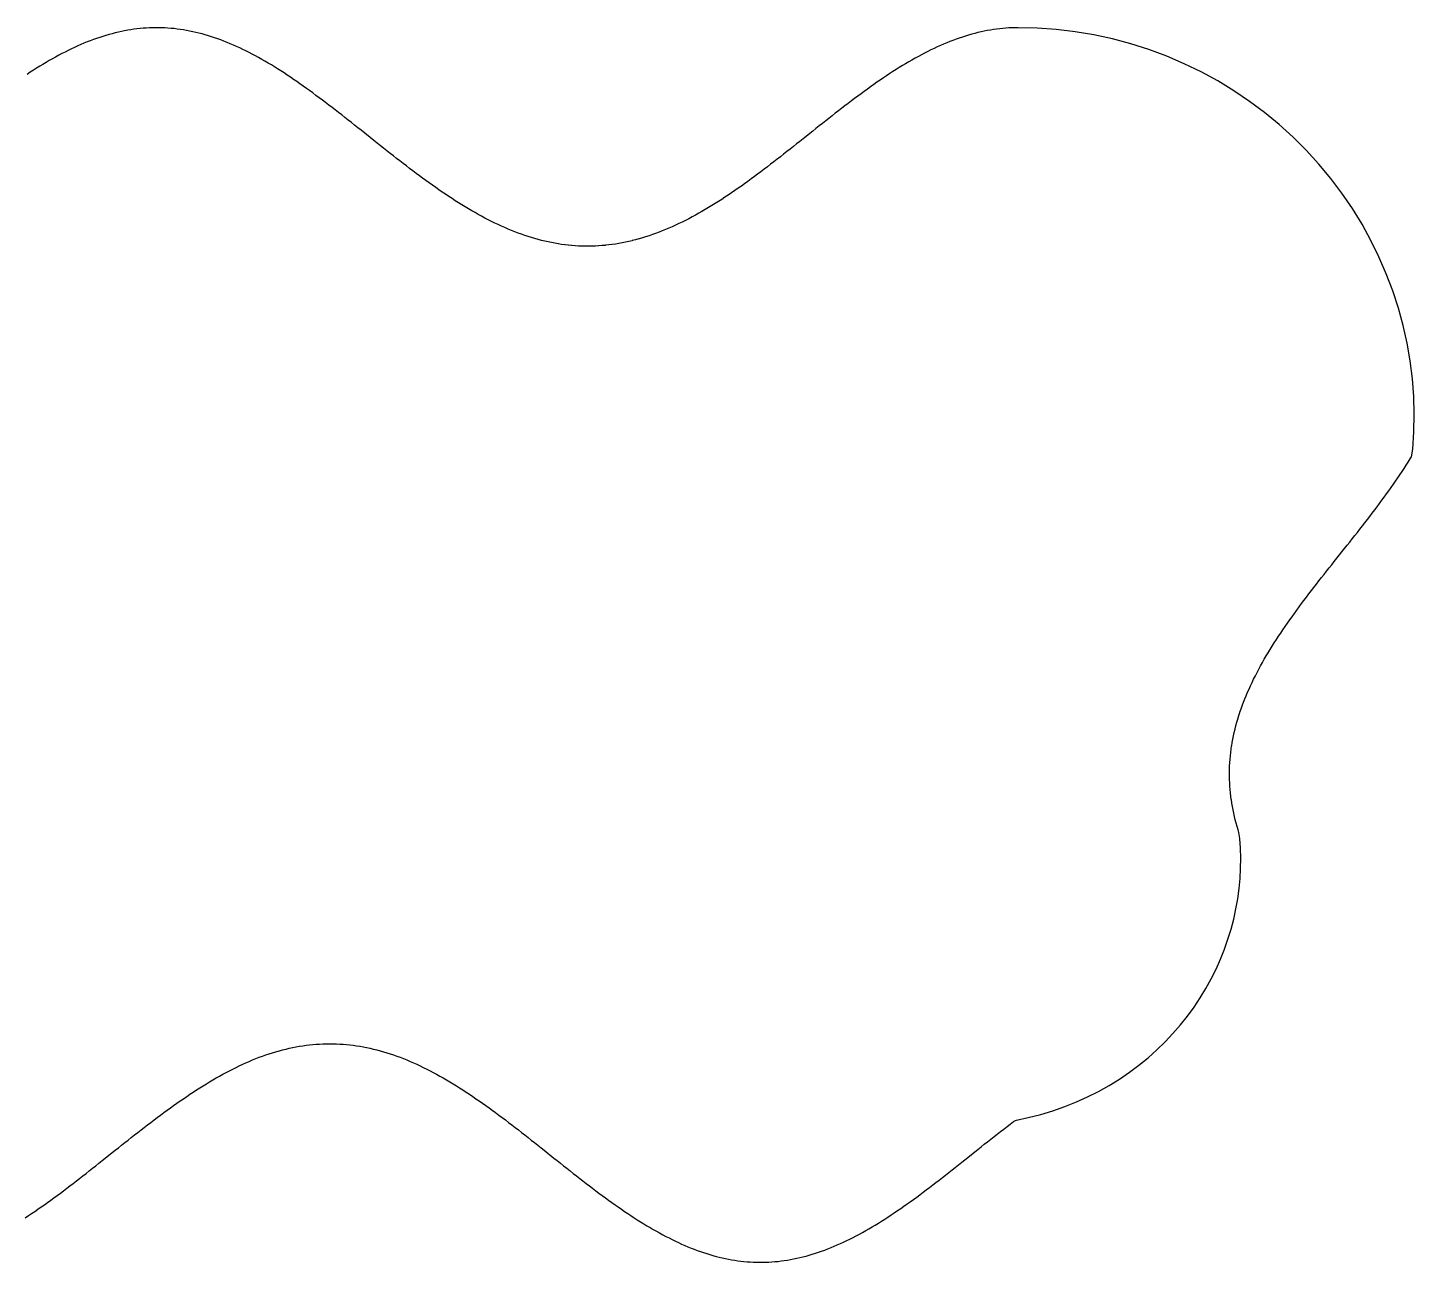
# Model space of a CAD drawing. Header units: metres. Extents: x -11.1 to 65.1, y -12 to 21.9.
# Drawn here: x 27 to 65.07, y -12 to 21.9 of the extents above; entities that cross this region are included whole.
import ezdxf

# ---------------------------------------------------------------- set-up
doc = ezdxf.new("R2010")
doc.units = ezdxf.units.M

msp = doc.modelspace()

# ---------------------------------------------------------------- linework, layer by layer
for p, q in [((29.2332, 21.714), (29.1465, 21.6888)), ((29.3177, 21.737), (29.2332, 21.714)), ((29.4039, 21.759), (29.3177, 21.737)), ((29.4893, 21.7793), (29.4039, 21.759)), ((29.5745, 21.7979), (29.4893, 21.7793)), ((29.6598, 21.8151), (29.5745, 21.7979)), ((29.7451, 21.8307), (29.6598, 21.8151)), ((29.8303, 21.8447), (29.7451, 21.8307)), ((29.9155, 21.8572), (29.8303, 21.8447)), ((29.9998, 21.868), (29.9155, 21.8572)), ((30.0857, 21.8773), (29.9998, 21.868)), ((30.1711, 21.8851), (30.0857, 21.8773)), ((30.255, 21.8911), (30.1711, 21.8851)), ((30.3412, 21.8957), (30.255, 21.8911)), ((30.4249, 21.8985), (30.3412, 21.8957)), ((30.511, 21.8999), (30.4249, 21.8985)), ((30.5956, 21.8996), (30.511, 21.8999)), ((30.6808, 21.8978), (30.5956, 21.8996)), ((30.7655, 21.8943), (30.6808, 21.8978)), ((30.8508, 21.8893), (30.7655, 21.8943)), ((30.9354, 21.8827), (30.8508, 21.8893)), ((31.0206, 21.8744), (30.9354, 21.8827)), ((31.1058, 21.8646), (31.0206, 21.8744)), ((31.1904, 21.8532), (31.1058, 21.8646)), ((31.2763, 21.8402), (31.1904, 21.8532)), ((31.3614, 21.8256), (31.2763, 21.8402)), ((31.4459, 21.8097), (31.3614, 21.8256)), ((31.5326, 21.7917), (31.4459, 21.8097)), ((31.6166, 21.7728), (31.5326, 21.7917)), ((31.7027, 21.7518), (31.6166, 21.7728)), ((31.7882, 21.7295), (31.7027, 21.7518)), ((31.8737, 21.7057), (31.7882, 21.7295)), ((31.9597, 21.6802), (31.8737, 21.7057)), ((52.922, 21.7217), (52.8371, 21.6975)), ((53.0079, 21.7446), (52.922, 21.7217)), ((53.0931, 21.7659), (53.0079, 21.7446)), ((53.1791, 21.7857), (53.0931, 21.7659)), ((53.2639, 21.8038), (53.1791, 21.7857)), ((53.3489, 21.8204), (53.2639, 21.8038)), ((53.4348, 21.8356), (53.3489, 21.8204)), ((53.519, 21.849), (53.4348, 21.8356)), ((53.6054, 21.861), (53.519, 21.849)), ((53.69, 21.8713), (53.6054, 21.861)), ((53.7744, 21.88), (53.69, 21.8713)), ((53.8604, 21.8873), (53.7744, 21.88)), ((53.9447, 21.8928), (53.8604, 21.8873)), ((54.0302, 21.8968), (53.9447, 21.8928)), ((54.1147, 21.8992), (54.0302, 21.8968)), ((54.1985, 21.9), (54.1147, 21.8992)), ((54.7228, 21.8875), (54.1985, 21.9)), ((55.244, 21.8503), (54.7228, 21.8875)), ((55.7629, 21.7884), (55.244, 21.8503)), ((56.2783, 21.702), (55.7629, 21.7884)), ((28.286, 21.3591), (28.2008, 21.319)), ((28.3727, 21.3986), (28.286, 21.3591)), ((28.4599, 21.437), (28.3727, 21.3986)), ((28.5451, 21.4731), (28.4599, 21.437)), ((28.632, 21.5086), (28.5451, 21.4731)), ((28.7178, 21.5422), (28.632, 21.5086)), ((28.8029, 21.5742), (28.7178, 21.5422)), ((28.8904, 21.6056), (28.8029, 21.5742)), ((28.9755, 21.6347), (28.8904, 21.6056)), ((29.061, 21.6625), (28.9755, 21.6347)), ((29.1465, 21.6888), (29.061, 21.6625)), ((32.0456, 21.6533), (31.9597, 21.6802)), ((32.1303, 21.6253), (32.0456, 21.6533)), ((32.2175, 21.595), (32.1303, 21.6253)), ((32.3019, 21.5642), (32.2175, 21.595)), ((32.3888, 21.5311), (32.3019, 21.5642)), ((32.4758, 21.4965), (32.3888, 21.5311)), ((32.5605, 21.4615), (32.4758, 21.4965)), ((32.6479, 21.424), (32.5605, 21.4615)), ((32.734, 21.3856), (32.6479, 21.424)), ((32.8203, 21.3459), (32.734, 21.3856)), ((32.9067, 21.3048), (32.8203, 21.3459)), ((51.8904, 21.3326), (51.8026, 21.2904)), ((51.976, 21.3725), (51.8904, 21.3326)), ((52.0632, 21.4117), (51.976, 21.3725)), ((52.1491, 21.4491), (52.0632, 21.4117)), ((52.2348, 21.485), (52.1491, 21.4491)), ((52.3218, 21.52), (52.2348, 21.485)), ((52.4072, 21.553), (52.3218, 21.52)), ((52.4932, 21.5849), (52.4072, 21.553)), ((52.5795, 21.6153), (52.4932, 21.5849)), ((52.6651, 21.6441), (52.5795, 21.6153)), ((52.7505, 21.6714), (52.6651, 21.6441)), ((52.8371, 21.6975), (52.7505, 21.6714)), ((56.7883, 21.5913), (56.2783, 21.702)), ((57.2926, 21.4565), (56.7883, 21.5913)), ((57.7893, 21.2981), (57.2926, 21.4565)), ((27.5054, 20.9467), (27.4184, 20.8949)), ((27.5916, 20.997), (27.5054, 20.9467)), ((27.6803, 21.0475), (27.5916, 20.997)), ((27.7659, 21.0952), (27.6803, 21.0475)), ((27.8537, 21.1429), (27.7659, 21.0952)), ((27.94, 21.1885), (27.8537, 21.1429)), ((28.0263, 21.2329), (27.94, 21.1885)), ((28.1129, 21.2763), (28.0263, 21.2329)), ((28.2008, 21.319), (28.1129, 21.2763)), ((32.9931, 21.2624), (32.9067, 21.3048)), ((33.0804, 21.2183), (32.9931, 21.2624)), ((33.1663, 21.1736), (33.0804, 21.2183)), ((33.2535, 21.1271), (33.1663, 21.1736)), ((33.3406, 21.0793), (33.2535, 21.1271)), ((33.4266, 21.0311), (33.3406, 21.0793)), ((33.5153, 20.9802), (33.4266, 21.0311)), ((33.6012, 20.9298), (33.5153, 20.9802)), ((51.1963, 20.9642), (51.1076, 20.9118)), ((51.2817, 21.0136), (51.1963, 20.9642)), ((51.3701, 21.0636), (51.2817, 21.0136)), ((51.4563, 21.1112), (51.3701, 21.0636)), ((51.5438, 21.1584), (51.4563, 21.1112)), ((51.6298, 21.2034), (51.5438, 21.1584)), ((51.7166, 21.2478), (51.6298, 21.2034)), ((51.8026, 21.2904), (51.7166, 21.2478)), ((58.2775, 21.1165), (57.7893, 21.2981)), ((58.7561, 20.9121), (58.2775, 21.1165)), ((27.0683, 20.676), (26.9821, 20.6196)), ((27.157, 20.733), (27.0683, 20.676)), ((27.243, 20.7873), (27.157, 20.733)), ((27.3312, 20.8419), (27.243, 20.7873)), ((27.4184, 20.8949), (27.3312, 20.8419)), ((33.6895, 20.8768), (33.6012, 20.9298)), ((33.7759, 20.8239), (33.6895, 20.8768)), ((33.8626, 20.7699), (33.7759, 20.8239)), ((33.9513, 20.7135), (33.8626, 20.7699)), ((34.0374, 20.6579), (33.9513, 20.7135)), ((34.1261, 20.5996), (34.0374, 20.6579)), ((34.2125, 20.5419), (34.1261, 20.5996)), ((50.5846, 20.5808), (50.4966, 20.5218)), ((50.6723, 20.6387), (50.5846, 20.5808)), ((50.7585, 20.6948), (50.6723, 20.6387)), ((50.8473, 20.7515), (50.7585, 20.6948)), ((50.9332, 20.8054), (50.8473, 20.7515)), ((51.0219, 20.8601), (50.9332, 20.8054)), ((51.1076, 20.9118), (51.0219, 20.8601)), ((59.2238, 20.6855), (58.7561, 20.9121)), ((59.6796, 20.4374), (59.2238, 20.6855)), ((34.3013, 20.4818), (34.2125, 20.5419)), ((34.3878, 20.4222), (34.3013, 20.4818)), ((34.4756, 20.3611), (34.3878, 20.4222)), ((34.5643, 20.2985), (34.4756, 20.3611)), ((34.6521, 20.2358), (34.5643, 20.2985)), ((34.7392, 20.173), (34.6521, 20.2358)), ((50.0575, 20.2148), (49.9697, 20.1511)), ((50.1453, 20.2777), (50.0575, 20.2148)), ((50.2341, 20.3406), (50.1453, 20.2777)), ((50.3208, 20.4013), (50.2341, 20.3406)), ((50.4085, 20.4618), (50.3208, 20.4013)), ((50.4966, 20.5218), (50.4085, 20.4618)), ((60.1226, 20.1682), (59.6796, 20.4374)), ((34.8271, 20.1088), (34.7392, 20.173)), ((34.9158, 20.0434), (34.8271, 20.1088)), ((35.0039, 19.9779), (34.9158, 20.0434)), ((35.0913, 19.9123), (35.0039, 19.9779)), ((35.18, 19.8451), (35.0913, 19.9123)), ((35.2682, 19.7779), (35.18, 19.8451)), ((49.5295, 19.8228), (49.4413, 19.7554)), ((49.6182, 19.8901), (49.5295, 19.8228)), ((49.7057, 19.9559), (49.6182, 19.8901)), ((49.7944, 20.0221), (49.7057, 19.9559)), ((49.8817, 20.0867), (49.7944, 20.0221)), ((49.9697, 20.1511), (49.8817, 20.0867)), ((60.5515, 19.8788), (60.1226, 20.1682)), ((60.9656, 19.5698), (60.5515, 19.8788)), ((35.3559, 19.7106), (35.2682, 19.7779)), ((35.4446, 19.642), (35.3559, 19.7106)), ((35.533, 19.5735), (35.4446, 19.642)), ((35.6213, 19.5045), (35.533, 19.5735)), ((35.7094, 19.4354), (35.6213, 19.5045)), ((35.7981, 19.3656), (35.7094, 19.4354)), ((49.0882, 19.4814), (48.9998, 19.412)), ((49.1765, 19.5505), (49.0882, 19.4814)), ((49.2649, 19.6192), (49.1765, 19.5505)), ((49.3536, 19.6879), (49.2649, 19.6192)), ((49.4413, 19.7554), (49.3536, 19.6879)), ((61.364, 19.2422), (60.9656, 19.5698)), ((35.8866, 19.2957), (35.7981, 19.3656)), ((35.9751, 19.2255), (35.8866, 19.2957)), ((36.0636, 19.1552), (35.9751, 19.2255)), ((36.1523, 19.0848), (36.0636, 19.1552)), ((36.5071, 18.8022), (36.1523, 19.0848)), ((48.5571, 19.0613), (48.291, 18.8493)), ((48.6458, 19.1318), (48.5571, 19.0613)), ((48.7343, 19.2021), (48.6458, 19.1318)), ((48.8228, 19.2723), (48.7343, 19.2021)), ((48.9116, 19.3425), (48.8228, 19.2723)), ((48.9998, 19.412), (48.9116, 19.3425)), ((61.7455, 18.8967), (61.364, 19.2422)), ((36.5959, 18.7316), (36.5071, 18.8022)), ((36.6848, 18.661), (36.5959, 18.7316)), ((36.7737, 18.5906), (36.6848, 18.661)), ((48.1133, 18.7079), (48.0244, 18.6374)), ((48.2021, 18.7786), (48.1133, 18.7079)), ((48.291, 18.8493), (48.2021, 18.7786)), ((62.1094, 18.5344), (61.7455, 18.8967)), ((36.8626, 18.5203), (36.7737, 18.5906)), ((36.9516, 18.4503), (36.8626, 18.5203)), ((37.0406, 18.3805), (36.9516, 18.4503)), ((37.1297, 18.3109), (37.0406, 18.3805)), ((37.2188, 18.2417), (37.1297, 18.3109)), ((47.5791, 18.2875), (47.49, 18.2184)), ((47.6683, 18.357), (47.5791, 18.2875)), ((47.7573, 18.4267), (47.6683, 18.357)), ((47.8464, 18.4968), (47.7573, 18.4267)), ((47.9354, 18.567), (47.8464, 18.4968)), ((48.0244, 18.6374), (47.9354, 18.567)), ((62.4549, 18.1561), (62.1094, 18.5344)), ((37.308, 18.1728), (37.2188, 18.2417)), ((37.3972, 18.1044), (37.308, 18.1728)), ((37.4864, 18.0363), (37.3972, 18.1044)), ((37.5757, 17.9688), (37.4864, 18.0363)), ((37.6651, 17.9017), (37.5757, 17.9688)), ((37.7545, 17.8352), (37.6651, 17.9017)), ((47.1328, 17.9458), (47.0434, 17.8789)), ((47.2222, 18.0133), (47.1328, 17.9458)), ((47.3115, 18.0812), (47.2222, 18.0133)), ((47.4007, 18.1496), (47.3115, 18.0812)), ((47.49, 18.2184), (47.4007, 18.1496)), ((62.7815, 17.7626), (62.4549, 18.1561)), ((37.8439, 17.7692), (37.7545, 17.8352)), ((37.9334, 17.7039), (37.8439, 17.7692)), ((38.023, 17.6392), (37.9334, 17.7039)), ((38.1126, 17.5753), (38.023, 17.6392)), ((38.2022, 17.512), (38.1126, 17.5753)), ((46.5956, 17.5534), (46.5058, 17.4904)), ((46.6852, 17.6172), (46.5956, 17.5534)), ((46.7748, 17.6817), (46.6852, 17.6172)), ((46.8644, 17.7468), (46.7748, 17.6817)), ((46.9539, 17.8126), (46.8644, 17.7468)), ((47.0434, 17.8789), (46.9539, 17.8126)), ((63.0883, 17.3551), (62.7815, 17.7626)), ((38.2919, 17.4495), (38.2022, 17.512)), ((38.3817, 17.3878), (38.2919, 17.4495)), ((38.4715, 17.3269), (38.3817, 17.3878)), ((38.5614, 17.2669), (38.4715, 17.3269)), ((38.6513, 17.2078), (38.5614, 17.2669)), ((38.7413, 17.1497), (38.6513, 17.2078)), ((38.8314, 17.0925), (38.7413, 17.1497)), ((46.0563, 17.1875), (45.9662, 17.1296)), ((46.1463, 17.2463), (46.0563, 17.1875)), ((46.2363, 17.3061), (46.1463, 17.2463)), ((46.3262, 17.3667), (46.2363, 17.3061)), ((46.416, 17.4281), (46.3262, 17.3667)), ((46.5058, 17.4904), (46.416, 17.4281)), ((63.3745, 16.9348), (63.0883, 17.3551)), ((38.9215, 17.0362), (38.8314, 17.0925)), ((39.0117, 16.981), (38.9215, 17.0362)), ((39.102, 16.9269), (39.0117, 16.981)), ((39.1923, 16.8739), (39.102, 16.9269)), ((39.2826, 16.822), (39.1923, 16.8739)), ((39.3731, 16.7712), (39.2826, 16.822)), ((39.4636, 16.7216), (39.3731, 16.7712)), ((45.3338, 16.7535), (45.2432, 16.7043)), ((45.4244, 16.8039), (45.3338, 16.7535)), ((45.5148, 16.8555), (45.4244, 16.8039)), ((45.6053, 16.9082), (45.5148, 16.8555)), ((45.6956, 16.962), (45.6053, 16.9082)), ((45.7859, 17.0168), (45.6956, 16.962)), ((45.8761, 17.0727), (45.7859, 17.0168)), ((45.9662, 17.1296), (45.8761, 17.0727)), ((63.6398, 16.5026), (63.3745, 16.9348)), ((39.5543, 16.6732), (39.4636, 16.7216)), ((39.6449, 16.6261), (39.5543, 16.6732)), ((39.7357, 16.5802), (39.6449, 16.6261)), ((39.8287, 16.5346), (39.7357, 16.5802)), ((39.9174, 16.4923), (39.8287, 16.5346)), ((40.0084, 16.4504), (39.9174, 16.4923)), ((40.0995, 16.4099), (40.0084, 16.4504)), ((40.1906, 16.3707), (40.0995, 16.4099)), ((44.6091, 16.3966), (44.5154, 16.3569)), ((44.6978, 16.4357), (44.6091, 16.3966)), ((44.7889, 16.4772), (44.6978, 16.4357)), ((44.8821, 16.521), (44.7889, 16.4772)), ((44.9709, 16.5641), (44.8821, 16.521)), ((45.0617, 16.6096), (44.9709, 16.5641)), ((45.1525, 16.6564), (45.0617, 16.6096)), ((45.2432, 16.7043), (45.1525, 16.6564)), ((63.8838, 16.0594), (63.6398, 16.5026)), ((40.2844, 16.3319), (40.1906, 16.3707)), ((40.3731, 16.2966), (40.2844, 16.3319)), ((40.4645, 16.2618), (40.3731, 16.2966)), ((40.5588, 16.2274), (40.4645, 16.2618)), ((40.6475, 16.1966), (40.5588, 16.2274)), ((40.7421, 16.1653), (40.6475, 16.1966)), ((40.8338, 16.1366), (40.7421, 16.1653)), ((40.9226, 16.1103), (40.8338, 16.1366)), ((40.9257, 16.1094), (40.9226, 16.1103)), ((41.0144, 16.0847), (40.9257, 16.1094)), ((41.0176, 16.0838), (41.0144, 16.0847)), ((41.1063, 16.0607), (41.0176, 16.0838)), ((41.1983, 16.0383), (41.1063, 16.0607)), ((41.2016, 16.0375), (41.1983, 16.0383)), ((41.2903, 16.0175), (41.2016, 16.0375)), ((41.2937, 16.0168), (41.2903, 16.0175)), ((41.3824, 15.9984), (41.2937, 16.0168)), ((41.4746, 15.981), (41.3824, 15.9984)), ((43.3223, 15.9917), (43.2336, 15.9755)), ((43.3257, 15.9924), (43.3223, 15.9917)), ((43.4145, 16.0102), (43.3257, 15.9924)), ((43.4179, 16.011), (43.4145, 16.0102)), ((43.5066, 16.0304), (43.4179, 16.011)), ((43.51, 16.0312), (43.5066, 16.0304)), ((43.5987, 16.0522), (43.51, 16.0312)), ((43.6019, 16.053), (43.5987, 16.0522)), ((43.6907, 16.0757), (43.6019, 16.053)), ((43.7826, 16.1007), (43.6907, 16.0757)), ((43.7858, 16.1016), (43.7826, 16.1007)), ((43.8775, 16.1283), (43.7858, 16.1016)), ((43.9662, 16.1556), (43.8775, 16.1283)), ((44.0609, 16.1863), (43.9662, 16.1556)), ((44.1525, 16.2177), (44.0609, 16.1863)), ((44.2412, 16.2495), (44.1525, 16.2177)), ((44.3354, 16.2849), (44.2412, 16.2495)), ((44.4241, 16.3197), (44.3354, 16.2849)), ((44.5154, 16.3569), (44.4241, 16.3197)), ((64.1058, 15.6066), (63.8838, 16.0594)), ((41.4781, 15.9803), (41.4746, 15.981)), ((41.5668, 15.9652), (41.4781, 15.9803)), ((41.5704, 15.9646), (41.5668, 15.9652)), ((41.6591, 15.9511), (41.5704, 15.9646)), ((41.7514, 15.9387), (41.6591, 15.9511)), ((41.755, 15.9382), (41.7514, 15.9387)), ((41.8438, 15.928), (41.755, 15.9382)), ((41.8474, 15.9276), (41.8438, 15.928)), ((41.9361, 15.919), (41.8474, 15.9276)), ((41.9398, 15.9187), (41.9361, 15.919)), ((42.0286, 15.9118), (41.9398, 15.9187)), ((42.0323, 15.9115), (42.0286, 15.9118)), ((42.121, 15.9063), (42.0323, 15.9115)), ((42.1247, 15.9061), (42.121, 15.9063)), ((42.2135, 15.9025), (42.1247, 15.9061)), ((42.2172, 15.9024), (42.2135, 15.9025)), ((42.3059, 15.9004), (42.2172, 15.9024)), ((42.3097, 15.9004), (42.3059, 15.9004)), ((42.3984, 15.9001), (42.3097, 15.9004)), ((42.4022, 15.9001), (42.3984, 15.9001)), ((42.4909, 15.9015), (42.4022, 15.9001)), ((42.5834, 15.9046), (42.4909, 15.9015)), ((42.5871, 15.9048), (42.5834, 15.9046)), ((42.6758, 15.9095), (42.5871, 15.9048)), ((42.6796, 15.9098), (42.6758, 15.9095)), ((42.7683, 15.9161), (42.6796, 15.9098)), ((42.772, 15.9164), (42.7683, 15.9161)), ((42.8607, 15.9245), (42.772, 15.9164)), ((42.8644, 15.9248), (42.8607, 15.9245)), ((42.9531, 15.9345), (42.8644, 15.9248)), ((43.0455, 15.9463), (42.9531, 15.9345)), ((43.0491, 15.9468), (43.0455, 15.9463)), ((43.1378, 15.9597), (43.0491, 15.9468)), ((43.1413, 15.9603), (43.1378, 15.9597)), ((43.2301, 15.9749), (43.1413, 15.9603)), ((43.2336, 15.9755), (43.2301, 15.9749)), ((64.3055, 15.1452), (64.1058, 15.6066)), ((64.4827, 14.6763), (64.3055, 15.1452)), ((64.6369, 14.2012), (64.4827, 14.6763)), ((64.7679, 13.7212), (64.6369, 14.2012)), ((64.8758, 13.2374), (64.7679, 13.7212)), ((64.9604, 12.7502), (64.8758, 13.2374)), ((65.0216, 12.2623), (64.9604, 12.7502)), ((65.0596, 11.7734), (65.0216, 12.2623)), ((65.0744, 11.2855), (65.0596, 11.7734)), ((65.0663, 10.7995), (65.0744, 11.2855)), ((65.0359, 10.3253), (65.0663, 10.7995)), ((64.9947, 10.121), (65.0359, 10.3253)), ((64.8515, 9.88884), (64.9054, 9.97476)), ((64.9054, 9.97476), (64.9591, 10.062)), ((64.9591, 10.062), (64.9947, 10.121)), ((64.5618, 9.45009), (64.6222, 9.53882)), ((64.6222, 9.53882), (64.681, 9.62639)), ((64.681, 9.62639), (64.7388, 9.71394)), ((64.7388, 9.71394), (64.7948, 9.80011)), ((64.7948, 9.80011), (64.8515, 9.88884)), ((64.3148, 9.09911), (64.3777, 9.18692)), ((64.3777, 9.18692), (64.4399, 9.27472)), ((64.4399, 9.27472), (64.5013, 9.3624)), ((64.5013, 9.3624), (64.5618, 9.45009)), ((64.0559, 8.74733), (64.1221, 8.83604)), ((64.1221, 8.83604), (64.1867, 8.92331)), ((64.1867, 8.92331), (64.2517, 9.01204)), ((64.2517, 9.01204), (64.3148, 9.09911)), ((63.7192, 8.30644), (63.7875, 8.39471)), ((63.7875, 8.39471), (63.8554, 8.48293)), ((63.8554, 8.48293), (63.9228, 8.57112)), ((63.9228, 8.57112), (63.9901, 8.65985)), ((63.9901, 8.65985), (64.0559, 8.74733)), ((63.4425, 7.95317), (63.512, 8.04137)), ((63.512, 8.04137), (63.5814, 8.12978)), ((63.5814, 8.12978), (63.6505, 8.21814)), ((63.6505, 8.21814), (63.7192, 8.30644)), ((63.1613, 7.5988), (63.2318, 7.68732)), ((63.2318, 7.68732), (63.3021, 7.77591)), ((63.3021, 7.77591), (63.3723, 7.86444)), ((63.3723, 7.86444), (63.4425, 7.95317)), ((62.8081, 7.15503), (62.8786, 7.24382)), ((62.8786, 7.24382), (62.9493, 7.33261)), ((62.9493, 7.33261), (63.1613, 7.5988)), ((62.527, 6.79927), (62.597, 6.88826)), ((62.597, 6.88826), (62.6672, 6.97723)), ((62.6672, 6.97723), (62.7375, 7.06613)), ((62.7375, 7.06613), (62.8081, 7.15503)), ((62.25, 6.44283), (62.3187, 6.53201)), ((62.3187, 6.53201), (62.3878, 6.62112)), ((62.3878, 6.62112), (62.4573, 6.71024)), ((62.4573, 6.71024), (62.527, 6.79927)), ((61.9794, 6.08565), (62.0463, 6.175)), ((62.0463, 6.175), (62.1138, 6.26434)), ((62.1138, 6.26434), (62.1816, 6.35359)), ((62.1816, 6.35359), (62.25, 6.44283)), ((61.6541, 5.63811), (61.7178, 5.72769)), ((61.7178, 5.72769), (61.7823, 5.81725)), ((61.7823, 5.81725), (61.8474, 5.90677)), ((61.8474, 5.90677), (61.9131, 5.99623)), ((61.9131, 5.99623), (61.9794, 6.08565)), ((61.4068, 5.27907), (61.4674, 5.36891)), ((61.4674, 5.36891), (61.5289, 5.45869)), ((61.5289, 5.45869), (61.5911, 5.5484)), ((61.5911, 5.5484), (61.6541, 5.63811)), ((61.1736, 4.9191), (61.2305, 5.00919)), ((61.2305, 5.00919), (61.2883, 5.09921)), ((61.2883, 5.09921), (61.3471, 5.18915)), ((61.3471, 5.18915), (61.4068, 5.27907)), ((60.9565, 4.55812), (61.0091, 4.64848)), ((61.0091, 4.64848), (61.0629, 4.73874)), ((61.0629, 4.73874), (61.1177, 4.82896)), ((61.1177, 4.82896), (61.1736, 4.9191)), ((60.7106, 4.10532), (60.7574, 4.19603)), ((60.7574, 4.19603), (60.8053, 4.28667)), ((60.8053, 4.28667), (60.8545, 4.37723)), ((60.8545, 4.37723), (60.9049, 4.46771)), ((60.9049, 4.46771), (60.9565, 4.55812)), ((60.5367, 3.74178), (60.5782, 3.83276)), ((60.5782, 3.83276), (60.621, 3.92372)), ((60.621, 3.92372), (60.6641, 4.01245)), ((60.6641, 4.01245), (60.7106, 4.10532)), ((60.3849, 3.37692), (60.4207, 3.46826)), ((60.4207, 3.46826), (60.4569, 3.55699)), ((60.4569, 3.55699), (60.4966, 3.65067)), ((60.4966, 3.65067), (60.5367, 3.74178)), ((60.2565, 3.01082), (60.2853, 3.09955)), ((60.2853, 3.09955), (60.2863, 3.10248)), ((60.2863, 3.10248), (60.3177, 3.19405)), ((60.3177, 3.19405), (60.3495, 3.28278)), ((60.3495, 3.28278), (60.3849, 3.37692)), ((60.153, 2.64355), (60.1757, 2.73228)), ((60.1757, 2.73228), (60.1765, 2.73546)), ((60.1765, 2.73546), (60.2016, 2.82732)), ((60.2016, 2.82732), (60.2273, 2.91605)), ((60.2273, 2.91605), (60.2565, 3.01082)), ((60.0755, 2.27516), (60.0917, 2.36389)), ((60.0917, 2.36389), (60.0924, 2.36737)), ((60.0924, 2.36737), (60.1102, 2.4561)), ((60.1102, 2.4561), (60.111, 2.4595)), ((60.111, 2.4595), (60.1304, 2.54822)), ((60.1304, 2.54822), (60.1522, 2.64024)), ((60.1522, 2.64024), (60.153, 2.64355)), ((60.0245, 1.9023), (60.0248, 1.90599)), ((60.0248, 1.90599), (60.0345, 1.99472)), ((60.0345, 1.99472), (60.0349, 1.99832)), ((60.0349, 1.99832), (60.0463, 2.08705)), ((60.0463, 2.08705), (60.0468, 2.09067)), ((60.0468, 2.09067), (60.0597, 2.1794)), ((60.0597, 2.1794), (60.0603, 2.18298)), ((60.0603, 2.18298), (60.0749, 2.27171)), ((60.0749, 2.27171), (60.0755, 2.27516)), ((60.0001, 1.44376), (60.0015, 1.53249)), ((60.0015, 1.53249), (60.0047, 1.62497)), ((60.0047, 1.62497), (60.0048, 1.62871)), ((60.0048, 1.62871), (60.0095, 1.71744)), ((60.0095, 1.71744), (60.0098, 1.72116)), ((60.0098, 1.72116), (60.0161, 1.80989)), ((60.0161, 1.80989), (60.0164, 1.81357)), ((60.0164, 1.81357), (60.0245, 1.9023)), ((60.0001, 1.44), (60.0001, 1.44376)), ((60.0004, 1.35127), (60.0001, 1.44)), ((60.0004, 1.34753), (60.0004, 1.35127)), ((60.0023, 1.2588), (60.0004, 1.34753)), ((60.0025, 1.25502), (60.0023, 1.2588)), ((60.0061, 1.16629), (60.0025, 1.25502)), ((60.0063, 1.1626), (60.0061, 1.16629)), ((60.0115, 1.07387), (60.0063, 1.1626)), ((60.0118, 1.07014), (60.0115, 1.07387)), ((60.0187, 0.981415), (60.0118, 1.07014)), ((60.019, 0.977707), (60.0187, 0.981415)), ((60.0276, 0.888992), (60.019, 0.977707)), ((60.028, 0.885376), (60.0276, 0.888992)), ((60.0382, 0.796646), (60.028, 0.885376)), ((60.0387, 0.792984), (60.0382, 0.796646)), ((60.0506, 0.704254), (60.0387, 0.792984)), ((60.0511, 0.700684), (60.0506, 0.704254)), ((60.0646, 0.611954), (60.0511, 0.700684)), ((60.0652, 0.608444), (60.0646, 0.611954)), ((60.0803, 0.519714), (60.0652, 0.608444)), ((60.0809, 0.516174), (60.0803, 0.519714)), ((60.0977, 0.427444), (60.0809, 0.516174)), ((60.0984, 0.424072), (60.0977, 0.427444)), ((60.1168, 0.335342), (60.0984, 0.424072)), ((60.1175, 0.331924), (60.1168, 0.335342)), ((60.1375, 0.243195), (60.1175, 0.331924)), ((60.1383, 0.239899), (60.1375, 0.243195)), ((60.1599, 0.151169), (60.1383, 0.239899)), ((60.1607, 0.147903), (60.1599, 0.151169)), ((60.1838, 0.059174), (60.1607, 0.147903)), ((60.1847, 0.056015), (60.1838, 0.059174)), ((60.2094, -0.032715), (60.1847, 0.056015)), ((60.2103, -0.035858), (60.2094, -0.032715)), ((60.2366, -0.124573), (60.2103, -0.035858)), ((60.2375, -0.127579), (60.2366, -0.124573)), ((60.2607, -0.201462), (60.2375, -0.127579)), ((60.2849, -0.363419), (60.2607, -0.201462)), ((60.3024, -0.631561), (60.2849, -0.363419)), ((60.3093, -0.906418), (60.3024, -0.631561)), ((60.3054, -1.18288), (60.3093, -0.906418)), ((60.2639, -1.73904), (60.2903, -1.46049)), ((60.2903, -1.46049), (60.3054, -1.18288)), ((60.226, -2.01825), (60.2639, -1.73904)), ((60.1767, -2.29727), (60.226, -2.01825)), ((60.0426, -2.85434), (60.1156, -2.57617)), ((60.1156, -2.57617), (60.1767, -2.29727)), ((59.9579, -3.13083), (60.0426, -2.85434)), ((59.7523, -3.6788), (59.8612, -3.40572)), ((59.8612, -3.40572), (59.9579, -3.13083)), ((59.6316, -3.94853), (59.7523, -3.6788)), ((59.4984, -4.21573), (59.6316, -3.94853)), ((59.1961, -4.73767), (59.3535, -4.47853)), ((59.3535, -4.47853), (59.4984, -4.21573)), ((59.027, -4.99132), (59.1961, -4.73767)), ((58.6524, -5.48293), (58.8456, -5.24016)), ((58.8456, -5.24016), (59.027, -4.99132)), ((58.4475, -5.7191), (58.6524, -5.48293)), ((34.2773, -6.10388), (34.366, -6.08658)), ((34.366, -6.08658), (34.3695, -6.08594)), ((34.3695, -6.08594), (34.4582, -6.07025)), ((34.4582, -6.07025), (34.4617, -6.06967)), ((34.4617, -6.06967), (34.554, -6.05505)), ((34.554, -6.05505), (34.6428, -6.04263)), ((34.6428, -6.04263), (34.7351, -6.03139)), ((34.7351, -6.03139), (34.7387, -6.03098)), ((34.7387, -6.03098), (34.8275, -6.02184)), ((34.8275, -6.02184), (34.8311, -6.02148)), ((34.8311, -6.02148), (34.9199, -6.01401)), ((34.9199, -6.01401), (34.9236, -6.01373)), ((34.9236, -6.01373), (35.0123, -6.00792)), ((35.0123, -6.00792), (35.016, -6.00771)), ((35.016, -6.00771), (35.1047, -6.00354)), ((35.1047, -6.00354), (35.1085, -6.0034)), ((35.1085, -6.0034), (35.1972, -6.0009)), ((35.1972, -6.0009), (35.201, -6.00082)), ((35.201, -6.00082), (35.2897, -6)), ((35.2897, -6), (35.2934, -6)), ((35.2934, -6), (35.3822, -6.00082)), ((35.3822, -6.00082), (35.386, -6.0009)), ((35.386, -6.0009), (35.4747, -6.0034)), ((35.4747, -6.0034), (35.4784, -6.00354)), ((35.4784, -6.00354), (35.5672, -6.00771)), ((35.5672, -6.00771), (35.5708, -6.00792)), ((35.5708, -6.00792), (35.6596, -6.01373)), ((35.6596, -6.01373), (35.6633, -6.01401)), ((35.6633, -6.01401), (35.752, -6.02148)), ((35.752, -6.02148), (35.7557, -6.02184)), ((35.7557, -6.02184), (35.8445, -6.03098)), ((35.8445, -6.03098), (35.8481, -6.03139)), ((35.8481, -6.03139), (35.9404, -6.04263)), ((35.9404, -6.04263), (36.0291, -6.05505)), ((36.0291, -6.05505), (36.1215, -6.06967)), ((36.1215, -6.06967), (36.125, -6.07025)), ((36.125, -6.07025), (36.2137, -6.08594)), ((36.2137, -6.08594), (36.2172, -6.08658)), ((36.2172, -6.08658), (36.3059, -6.10388)), ((58.0029, -6.16972), (58.2308, -5.94835)), ((58.2308, -5.94835), (58.4475, -5.7191)), ((33.0848, -6.48254), (33.1761, -6.44432)), ((33.1761, -6.44432), (33.2648, -6.40858)), ((33.2648, -6.40858), (33.3589, -6.37222)), ((33.3589, -6.37222), (33.4476, -6.3394)), ((33.4476, -6.3394), (33.542, -6.30605)), ((33.542, -6.30605), (33.6307, -6.27621)), ((33.6307, -6.27621), (33.7254, -6.24599)), ((33.7254, -6.24599), (33.8141, -6.21919)), ((33.8141, -6.21919), (33.9059, -6.19305)), ((33.9059, -6.19305), (33.9091, -6.19218)), ((33.9091, -6.19218), (33.9978, -6.1685)), ((33.9978, -6.1685), (34.0898, -6.14557)), ((34.0898, -6.14557), (34.093, -6.14478)), ((34.093, -6.14478), (34.1818, -6.12425)), ((34.1818, -6.12425), (34.1851, -6.1235)), ((34.1851, -6.1235), (34.2738, -6.10458)), ((34.2738, -6.10458), (34.2773, -6.10388)), ((36.3059, -6.10388), (36.3093, -6.10458)), ((36.3093, -6.10458), (36.3981, -6.1235)), ((36.3981, -6.1235), (36.4014, -6.12425)), ((36.4014, -6.12425), (36.4901, -6.14478)), ((36.4901, -6.14478), (36.4934, -6.14557)), ((36.4934, -6.14557), (36.5854, -6.1685)), ((36.5854, -6.1685), (36.6741, -6.19218)), ((36.6741, -6.19218), (36.6772, -6.19305)), ((36.6772, -6.19305), (36.7691, -6.21919)), ((36.7691, -6.21919), (36.8578, -6.24599)), ((36.8578, -6.24599), (36.9524, -6.27621)), ((36.9524, -6.27621), (37.0412, -6.30605)), ((37.0412, -6.30605), (37.1355, -6.3394)), ((37.1355, -6.3394), (37.2243, -6.37222)), ((37.2243, -6.37222), (37.3183, -6.40858)), ((37.3183, -6.40858), (37.4071, -6.44432)), ((37.4071, -6.44432), (37.5008, -6.4836)), ((57.5131, -6.58768), (57.7634, -6.38318)), ((57.7634, -6.38318), (58.0029, -6.16972)), ((32.2669, -6.88698), (32.3574, -6.83699)), ((32.3574, -6.83699), (32.4462, -6.78922)), ((32.4462, -6.78922), (32.5388, -6.74063)), ((32.5388, -6.74063), (32.6296, -6.69431)), ((32.6296, -6.69431), (32.7205, -6.64928)), ((32.7205, -6.64928), (32.8092, -6.60661)), ((32.8092, -6.60661), (32.9025, -6.56319)), ((32.9025, -6.56319), (32.9912, -6.52322)), ((32.9912, -6.52322), (33.0848, -6.48254)), ((37.5008, -6.4836), (37.5919, -6.52322)), ((37.5919, -6.52322), (37.683, -6.56424)), ((37.683, -6.56424), (37.7739, -6.60661)), ((37.7739, -6.60661), (37.8627, -6.64928)), ((37.8627, -6.64928), (37.9556, -6.69536)), ((37.9556, -6.69536), (38.0464, -6.74167)), ((38.0464, -6.74167), (38.137, -6.78923)), ((38.137, -6.78923), (38.2276, -6.838)), ((38.2276, -6.838), (38.3181, -6.88799)), ((56.9801, -6.96823), (57.2519, -6.7829)), ((57.2519, -6.7829), (57.5131, -6.58768)), ((31.6348, -7.26808), (31.7248, -7.21054)), ((31.7248, -7.21054), (31.815, -7.15396)), ((31.815, -7.15396), (31.9052, -7.0984)), ((31.9052, -7.0984), (31.9955, -7.04388)), ((31.9955, -7.04388), (32.0843, -6.99142)), ((32.0843, -6.99142), (32.1763, -6.93817)), ((32.1763, -6.93817), (32.2669, -6.88698)), ((38.3181, -6.88799), (38.4068, -6.93817)), ((38.4068, -6.93817), (38.4989, -6.99142)), ((38.4989, -6.99142), (38.5892, -7.04483)), ((38.5892, -7.04483), (38.6794, -7.09932)), ((38.6794, -7.09932), (38.7696, -7.15486)), ((38.7696, -7.15486), (38.8597, -7.2114)), ((38.8597, -7.2114), (38.9498, -7.26895)), ((56.4068, -7.30667), (56.6984, -7.14296)), ((56.6984, -7.14296), (56.9801, -6.96823)), ((31.0954, -7.63232), (31.1852, -7.56955)), ((31.1852, -7.56955), (31.275, -7.50754)), ((31.275, -7.50754), (31.3648, -7.44638)), ((31.3648, -7.44638), (31.4547, -7.38603)), ((31.4547, -7.38603), (31.5447, -7.32663)), ((31.5447, -7.32663), (31.6348, -7.26808)), ((38.9498, -7.26895), (39.0397, -7.32742)), ((39.0397, -7.32742), (39.1296, -7.38684)), ((39.1296, -7.38684), (39.2195, -7.44713)), ((39.2195, -7.44713), (39.3093, -7.50829)), ((39.3093, -7.50829), (39.399, -7.57025)), ((39.399, -7.57025), (39.4887, -7.633)), ((55.4768, -7.72615), (55.7957, -7.59872)), ((55.7957, -7.59872), (56.1055, -7.45891)), ((56.1055, -7.45891), (56.4068, -7.30667)), ((30.558, -8.0235), (30.6475, -7.95674)), ((30.6475, -7.95674), (30.737, -7.89058)), ((30.737, -7.89058), (30.8265, -7.82504)), ((30.8265, -7.82504), (30.9161, -7.7601)), ((30.9161, -7.7601), (31.0057, -7.69585)), ((31.0057, -7.69585), (31.0954, -7.63232)), ((39.4887, -7.633), (39.5784, -7.6965)), ((39.5784, -7.6965), (39.668, -7.76073)), ((39.668, -7.76073), (39.7575, -7.82561)), ((39.7575, -7.82561), (39.8469, -7.89113)), ((39.8469, -7.89113), (39.9364, -7.95728)), ((39.9364, -7.95728), (40.0258, -8.02399)), ((54.4729, -8.02734), (54.8161, -7.9406)), ((54.8161, -7.9406), (55.1503, -7.84021)), ((55.1503, -7.84021), (55.4768, -7.72615)), ((30.0225, -8.43379), (30.1116, -8.36441)), ((30.1116, -8.36441), (30.2008, -8.29541)), ((30.2008, -8.29541), (30.2901, -8.22675)), ((30.2901, -8.22675), (30.3793, -8.15852)), ((30.3793, -8.15852), (30.4687, -8.09077)), ((30.4687, -8.09077), (30.558, -8.0235)), ((40.0258, -8.02399), (40.1151, -8.09122)), ((40.1151, -8.09122), (40.2044, -8.15895)), ((40.2044, -8.15895), (40.2936, -8.22714)), ((40.2936, -8.22714), (40.3828, -8.29575)), ((40.3828, -8.29575), (40.472, -8.36475)), ((40.472, -8.36475), (40.5611, -8.43408)), ((53.7132, -8.41063), (53.8024, -8.34135)), ((53.8024, -8.34135), (53.8916, -8.27246)), ((53.8916, -8.27246), (53.9809, -8.20396)), ((53.9809, -8.20396), (54.0696, -8.13632)), ((54.0696, -8.13632), (54.0858, -8.12521)), ((54.0858, -8.12521), (54.103, -8.11572)), ((54.103, -8.11572), (54.121, -8.10797)), ((54.121, -8.10797), (54.1472, -8.1002)), ((54.1472, -8.1002), (54.4729, -8.02734)), ((29.5774, -8.78441), (29.6663, -8.71391)), ((29.6663, -8.71391), (29.7553, -8.64357)), ((29.7553, -8.64357), (29.8443, -8.57338)), ((29.8443, -8.57338), (29.9334, -8.50346)), ((29.9334, -8.50346), (30.0225, -8.43379)), ((40.5611, -8.43408), (40.6501, -8.50371)), ((40.6501, -8.50371), (40.7391, -8.57362)), ((40.7391, -8.57362), (40.8281, -8.64375)), ((40.8281, -8.64375), (40.917, -8.71407)), ((40.917, -8.71407), (41.0059, -8.78455)), ((53.2681, -8.76088), (53.357, -8.69046)), ((53.357, -8.69046), (53.446, -8.62013)), ((53.446, -8.62013), (53.5351, -8.55005)), ((53.5351, -8.55005), (53.6241, -8.48021)), ((53.6241, -8.48021), (53.7132, -8.41063)), ((29.0448, -9.20828), (29.3997, -8.9257)), ((29.3997, -8.9257), (29.4885, -8.85504)), ((29.4885, -8.85504), (29.5774, -8.78441)), ((41.0059, -8.78455), (41.0948, -8.85512)), ((41.0948, -8.85512), (41.1836, -8.92577)), ((41.1836, -8.92577), (41.4497, -9.13773)), ((41.4497, -9.13773), (41.5383, -9.20827)), ((52.7353, -9.18486), (53.0904, -8.90213)), ((53.0904, -8.90213), (53.1792, -8.83148)), ((53.1792, -8.83148), (53.2681, -8.76088)), ((28.602, -9.55855), (28.6905, -9.48903)), ((28.6905, -9.48903), (28.779, -9.41916)), ((28.779, -9.41916), (28.8675, -9.34909)), ((28.8675, -9.34909), (28.9561, -9.27879)), ((28.9561, -9.27879), (29.0448, -9.20828)), ((41.5383, -9.20827), (41.6269, -9.27869)), ((41.6269, -9.27869), (41.7155, -9.34894)), ((41.7155, -9.34894), (41.804, -9.41899)), ((41.804, -9.41899), (41.8924, -9.48878)), ((41.8924, -9.48878), (41.9809, -9.55832)), ((52.2926, -9.5354), (52.3813, -9.46555)), ((52.3813, -9.46555), (52.4696, -9.39581)), ((52.4696, -9.39581), (52.5581, -9.32567)), ((52.5581, -9.32567), (52.6467, -9.25536)), ((52.6467, -9.25536), (52.7353, -9.18486)), ((28.1604, -9.90079), (28.2491, -9.83282)), ((28.2491, -9.83282), (28.3369, -9.76517)), ((28.3369, -9.76517), (28.4256, -9.69637)), ((28.4256, -9.69637), (28.5136, -9.62781)), ((28.5136, -9.62781), (28.602, -9.55855)), ((41.9809, -9.55832), (42.0696, -9.62781)), ((42.0696, -9.62781), (42.1575, -9.69637)), ((42.1575, -9.69637), (42.2458, -9.76482)), ((42.2458, -9.76482), (42.3341, -9.83282)), ((42.3341, -9.83282), (42.4228, -9.90079)), ((51.7627, -9.94553), (51.8514, -9.8779)), ((51.8514, -9.8779), (51.9391, -9.81056)), ((51.9391, -9.81056), (52.0278, -9.74203)), ((52.0278, -9.74203), (52.1161, -9.67346)), ((52.1161, -9.67346), (52.2041, -9.60475)), ((52.2041, -9.60475), (52.2926, -9.5354)), ((27.6328, -10.2936), (27.7199, -10.2303)), ((27.7199, -10.2303), (27.8079, -10.1656)), ((27.8079, -10.1656), (27.896, -10.1003)), ((27.896, -10.1003), (27.9841, -10.0343)), ((27.9841, -10.0343), (28.0728, -9.96739)), ((28.0728, -9.96739), (28.1604, -9.90079)), ((42.4228, -9.90079), (42.5104, -9.96739)), ((42.5104, -9.96739), (42.5985, -10.0339)), ((42.5985, -10.0339), (42.6865, -10.0998)), ((42.6865, -10.0998), (42.7745, -10.1651)), ((42.7745, -10.1651), (42.8633, -10.2303)), ((42.8633, -10.2303), (42.9503, -10.2936)), ((51.2345, -10.3365), (51.3224, -10.273)), ((51.3224, -10.273), (51.4103, -10.2088)), ((51.4103, -10.2088), (51.4983, -10.1439)), ((51.4983, -10.1439), (51.5864, -10.0784)), ((51.5864, -10.0784), (51.6751, -10.0118)), ((51.6751, -10.0118), (51.7627, -9.94553)), ((27.1054, -10.6615), (27.1941, -10.6017)), ((27.1941, -10.6017), (27.2818, -10.5417)), ((27.2818, -10.5417), (27.3694, -10.4809)), ((27.3694, -10.4809), (27.4562, -10.4199)), ((27.4562, -10.4199), (27.545, -10.3568)), ((27.545, -10.3568), (27.6328, -10.2936)), ((42.9503, -10.2936), (43.0382, -10.3568)), ((43.0382, -10.3568), (43.1269, -10.4199)), ((43.1269, -10.4199), (43.2137, -10.4809)), ((43.2137, -10.4809), (43.3014, -10.5417)), ((43.3014, -10.5417), (43.3901, -10.6024)), ((43.3901, -10.6024), (43.4766, -10.6607)), ((43.4766, -10.6607), (43.5653, -10.7196)), ((50.7093, -10.6996), (50.7969, -10.6411)), ((50.7969, -10.6411), (50.8844, -10.5818)), ((50.8844, -10.5818), (50.971, -10.5223)), ((50.971, -10.5223), (51.0588, -10.4611)), ((51.0588, -10.4611), (51.1475, -10.3985)), ((51.1475, -10.3985), (51.2345, -10.3365)), ((26.9317, -10.776), (27.0179, -10.7196)), ((27.0179, -10.7196), (27.1054, -10.6615)), ((43.5653, -10.7196), (43.6515, -10.776)), ((43.6515, -10.776), (43.7396, -10.8326)), ((43.7396, -10.8326), (43.8266, -10.8876)), ((43.8266, -10.8876), (43.9149, -10.9422)), ((43.9149, -10.9422), (44.0022, -10.9953)), ((44.0022, -10.9953), (44.0889, -11.0469)), ((50.0985, -11.0802), (50.1844, -11.0298)), ((50.1844, -11.0298), (50.2719, -10.9772)), ((50.2719, -10.9772), (50.3592, -10.9238)), ((50.3592, -10.9238), (50.4471, -10.869)), ((50.4471, -10.869), (50.5331, -10.8144)), ((50.5331, -10.8144), (50.6218, -10.757)), ((50.6218, -10.757), (50.7093, -10.6996)), ((44.0889, -11.0469), (44.1748, -11.097)), ((44.1748, -11.097), (44.263, -11.1473)), ((44.263, -11.1473), (44.3494, -11.1954)), ((44.3494, -11.1954), (44.437, -11.2429)), ((44.437, -11.2429), (44.523, -11.2885)), ((44.523, -11.2885), (44.61, -11.3332)), ((44.61, -11.3332), (44.6955, -11.376)), ((44.6955, -11.376), (44.7843, -11.4191)), ((44.7843, -11.4191), (44.869, -11.4591)), ((49.4027, -11.4463), (49.491, -11.4042)), ((49.491, -11.4042), (49.5763, -11.3624)), ((49.5763, -11.3624), (49.6636, -11.3183)), ((49.6636, -11.3183), (49.7494, -11.2737)), ((49.7494, -11.2737), (49.8363, -11.2273)), ((49.8363, -11.2273), (49.9237, -11.1794)), ((49.9237, -11.1794), (50.0104, -11.1307)), ((50.0104, -11.1307), (50.0985, -11.0802)), ((44.869, -11.4591), (44.9565, -11.4989)), ((44.9565, -11.4989), (45.0425, -11.5367)), ((45.0425, -11.5367), (45.1281, -11.5731)), ((45.1281, -11.5731), (45.2146, -11.6084)), ((45.2146, -11.6084), (45.3012, -11.6423)), ((45.3012, -11.6423), (45.3866, -11.6744)), ((45.3866, -11.6744), (45.473, -11.7054)), ((45.473, -11.7054), (45.5593, -11.7349)), ((45.5593, -11.7349), (45.6439, -11.7624)), ((45.6439, -11.7624), (45.73, -11.7889)), ((45.73, -11.7889), (45.816, -11.8138)), ((48.4564, -11.8058), (48.5429, -11.7802)), ((48.5429, -11.7802), (48.6288, -11.7533)), ((48.6288, -11.7533), (48.7138, -11.7252)), ((48.7138, -11.7252), (48.7999, -11.6953)), ((48.7999, -11.6953), (48.8859, -11.6639)), ((48.8859, -11.6639), (48.9717, -11.6312)), ((48.9717, -11.6312), (49.0584, -11.5967)), ((49.0584, -11.5967), (49.1448, -11.5611)), ((49.1448, -11.5611), (49.2305, -11.5242)), ((49.2305, -11.5242), (49.3172, -11.4856)), ((49.3172, -11.4856), (49.4027, -11.4463)), ((45.816, -11.8138), (45.9013, -11.8371)), ((45.9013, -11.8371), (45.9876, -11.8591)), ((45.9876, -11.8591), (46.0719, -11.8791)), ((46.0719, -11.8791), (46.1574, -11.8979)), ((46.1574, -11.8979), (46.2433, -11.9152)), ((46.2433, -11.9152), (46.3283, -11.9307)), ((46.3283, -11.9307), (46.4135, -11.9447)), ((46.4135, -11.9447), (46.4987, -11.9572)), ((46.4987, -11.9572), (46.5832, -11.968)), ((46.5832, -11.968), (46.6686, -11.9773)), ((46.6686, -11.9773), (46.7544, -11.9851)), ((46.7544, -11.9851), (46.8382, -11.9911)), ((46.8382, -11.9911), (46.9244, -11.9957)), ((46.9244, -11.9957), (47.0081, -11.9986)), ((47.0081, -11.9986), (47.0942, -11.9999)), ((47.0942, -11.9999), (47.1787, -11.9996)), ((47.1787, -11.9996), (47.264, -11.9978)), ((47.264, -11.9978), (47.3484, -11.9943)), ((47.3484, -11.9943), (47.4341, -11.9892)), ((47.4341, -11.9892), (47.5187, -11.9826)), ((47.5187, -11.9826), (47.6034, -11.9744)), ((47.6034, -11.9744), (47.6894, -11.9645)), ((47.6894, -11.9645), (47.7734, -11.9533)), ((47.7734, -11.9533), (47.8596, -11.9401)), ((47.8596, -11.9401), (47.9444, -11.9257)), ((47.9444, -11.9257), (48.0291, -11.9097)), ((48.0291, -11.9097), (48.1152, -11.8918)), ((48.1152, -11.8918), (48.2008, -11.8725)), ((48.2008, -11.8725), (48.2859, -11.8518)), ((48.2859, -11.8518), (48.3715, -11.8295)), ((48.3715, -11.8295), (48.4564, -11.8058))]:
    msp.add_line(p, q)

doc.saveas('drawing.dxf')
